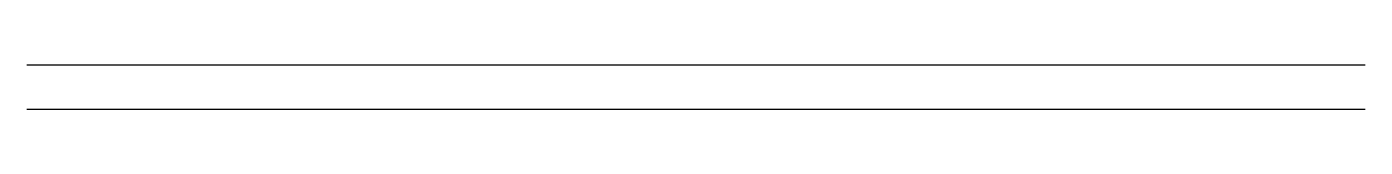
# Paper-space layout 'Layout1' of a CAD drawing. Header units: millimetres. Extents: x 0 to 6000, y -100 to 100.
import ezdxf

# ---------------------------------------------------------------- set-up
doc = ezdxf.new("R2010")
doc.units = ezdxf.units.MM

psp = doc.layouts.get("Layout1")

# ---------------------------------------------------------------- linework, layer by layer
at = {"layer": 'WALL'}
for p, q in [((0, 100), (6000, 100)), ((0, -100), (6000, -100))]:
    psp.add_line(p, q, dxfattribs=at)

doc.saveas('drawing.dxf')
